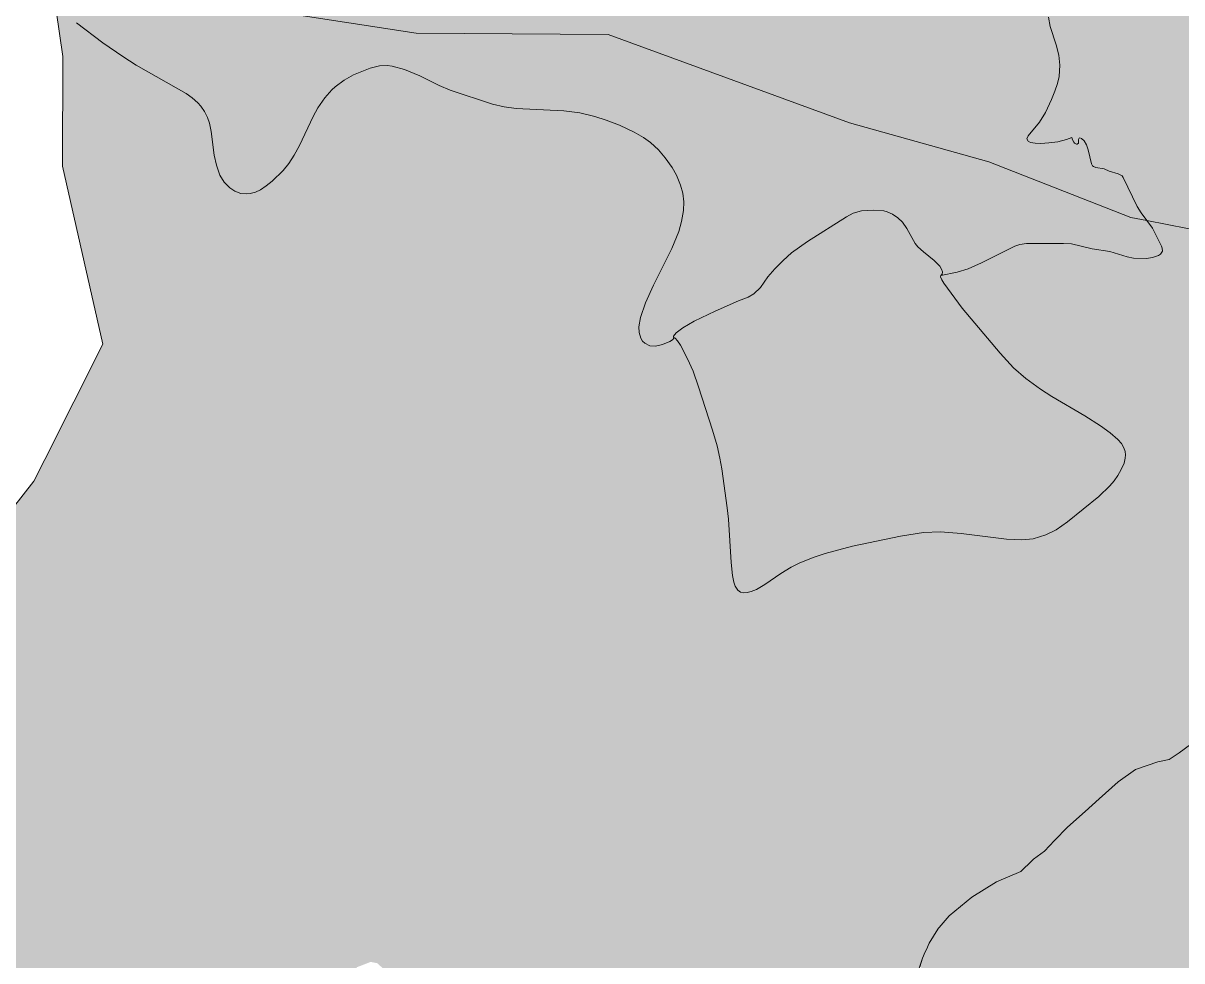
# Model space of a CAD drawing. Header units: metres. Extents: x 541853 to 549675, y 1832829 to 1845715.
# Drawn here: x 542778 to 543370, y 1840352 to 1840830 of the extents above; entities that cross this region are included whole.
import ezdxf

# ---------------------------------------------------------------- set-up
doc = ezdxf.new("R2010")
doc.units = ezdxf.units.M
doc.header["$MEASUREMENT"] = 0
doc.layers.add('1', color=7, linetype='Continuous', lineweight=0)

msp = doc.modelspace()

# ---------------------------------------------------------------- hatches: boundary and pattern name
at = {"layer": '1', "linetype": 'Continuous', "lineweight": 0}
for color, points in [(92, [(543352.17, 1840729.59), (543343.89, 1840731.195), (543271.47, 1840759.665), (543200.28, 1840779.525), (543077.04, 1840824.555), (542979, 1840825.17), (542910.3, 1840835.775), (542852.13, 1840901.085), (542799.84, 1840943.955), (542820.12, 1840988.175), (542824.68, 1840990.965), (542845.29, 1841003.565), (542846.94, 1841004.585), (542847.57, 1841004.945), (542848.14, 1841005.305), (542876.76, 1841022.795), (542911.23, 1841043.885), (542928.21, 1841054.265), (542944.08, 1841063.955), (542989.05, 1841022.195), (543032.19, 1840982.115), (543078.99, 1840964.82), (543193.53, 1840922.52), (543248.13, 1840895.445), (543258.42, 1840898.07), (543301.71, 1840909.11), (543333.84, 1840896.195), (543328.2, 1840879.17), (543324.06, 1840868.865), (543322.41, 1840865.415), (543321.03, 1840863.225), (543318.18, 1840859.73), (543308.67, 1840850.1), (543306.24, 1840847.25), (543304.5, 1840844.55), (543303, 1840841.325), (543302.04, 1840837.575), (543301.98, 1840833.405), (543302.82, 1840828.695), (543305.85, 1840819.275), (543307.2, 1840813.935), (543307.71, 1840808.865), (543307.29, 1840803.15), (543306.48, 1840799.565), (543305.19, 1840795.605), (543303.48, 1840791.315), (543300.45, 1840784.76), (543297.39, 1840779.855), (543291.45, 1840772.895), (543290.88, 1840771.335), (543291.57, 1840770.15), (543292.74, 1840769.535), (543295.05, 1840769.085), (543297.99, 1840768.965), (543302.07, 1840769.205), (543306.63, 1840769.85), (543311.16, 1840770.9), (543313.89, 1840771.995), (543314.13, 1840770.735), (543314.79, 1840769.565), (543315.21, 1840769.055), (543316.2, 1840768.545), (543316.62, 1840768.575), (543317.16, 1840769.175), (543317.22, 1840770.99), (543317.61, 1840771.665), (543317.94, 1840771.77), (543318.81, 1840771.5), (543320.19, 1840770.225), (543321.36, 1840768.245), (543322.23, 1840765.785), (543323.79, 1840758.645), (543324.39, 1840757.55), (543324.87, 1840757.175), (543326.01, 1840756.755), (543330.39, 1840755.96), (543332.94, 1840754.82), (543337.41, 1840753.515), (543339.45, 1840752.42), (543339.99, 1840751.55), (543347.19, 1840736.745), (543349.26, 1840733.505)]), (92, [(543101.28, 1840665.585), (543098.34, 1840665.795), (543095.73, 1840667.025), (543094.59, 1840668.165), (543093.69, 1840669.605), (543092.91, 1840672.455), (543092.79, 1840675.425), (543093.57, 1840680.225), (543096.18, 1840687.68), (543100.26, 1840696.65), (543109.59, 1840715.325), (543113.1, 1840723.98), (543114.57, 1840729.215), (543115.59, 1840734.78), (543115.8, 1840739.22), (543115.23, 1840743.54), (543114, 1840747.725), (543111.9, 1840752.735), (543109.68, 1840756.665), (543106.17, 1840761.69), (543102.72, 1840765.725), (543098.76, 1840769.43), (543095.1, 1840772.085), (543090.42, 1840774.755), (543082.86, 1840778.28), (543076.02, 1840780.875), (543070.29, 1840782.675), (543062.64, 1840784.535), (543054.48, 1840785.615), (543030.12, 1840786.845), (543024.03, 1840787.67), (543018.03, 1840789.035), (542996.4, 1840796.19), (542990.88, 1840798.53), (542980.92, 1840803.525), (542973.06, 1840806.735), (542966.73, 1840808.4), (542964.33, 1840808.67), (542960.4, 1840808.535), (542955.57, 1840807.44), (542947.05, 1840804.035), (542942.37, 1840801.305), (542937.78, 1840797.915), (542936.01, 1840796.325), (542932.41, 1840792.305), (542928.9, 1840787.16), (542926.44, 1840782.735), (542919.51, 1840767.975), (542916.75, 1840762.905), (542914.08, 1840758.81), (542911.2, 1840755.21), (542905.47, 1840749.72), (542902.53, 1840747.335), (542899.62, 1840745.37), (542896.98, 1840744.125), (542894.22, 1840743.42), (542892.27, 1840743.24), (542889.6, 1840743.495), (542886.42, 1840744.62), (542883.93, 1840746.24), (542881.08, 1840749.195), (542878.89, 1840752.795), (542877.18, 1840757.835), (542875.98, 1840763.025), (542874.42, 1840774.995), (542873.49, 1840779.39), (542872.5, 1840782.195), (542870.94, 1840785.345), (542869.14, 1840787.97), (542867.61, 1840789.695), (542864.76, 1840792.185), (542861.61, 1840794.375), (542836.14, 1840808.835), (542829.21, 1840813.245), (542819.01, 1840820.295), (542805.57, 1840830.555), (542799.48, 1840834.83), (542796.75, 1840836.3), (542795.31, 1840836.84), (542784.87, 1840911.33), (542799.84, 1840943.955), (542852.13, 1840901.085), (542910.3, 1840835.775), (542979, 1840825.17), (543077.04, 1840824.555), (543200.28, 1840779.525), (543271.47, 1840759.665), (543343.89, 1840731.195), (543352.17, 1840729.59), (543354.99, 1840725.81), (543359.55, 1840716.615), (543359.97, 1840715.595), (543360.09, 1840714.05), (543359.16, 1840712.52), (543358.02, 1840711.815), (543354.93, 1840710.855), (543351.96, 1840710.33), (543345.36, 1840710.405), (543342, 1840711.125), (543333.21, 1840713.885), (543324.15, 1840715.28), (543313.71, 1840717.74), (543309.54, 1840717.965), (543290.64, 1840717.86), (543287.28, 1840717.335), (543284.7, 1840716.495), (543267.69, 1840708.035), (543260.82, 1840705.05), (543255.36, 1840703.355), (543246.96, 1840701.63), (543247.59, 1840702.275), (543247.71, 1840703.55), (543247.32, 1840704.885), (543246.45, 1840706.31), (543243.54, 1840709.31), (543238.02, 1840713.63), (543235.26, 1840716.15), (543233.88, 1840717.965), (543229.65, 1840725.645), (543227.31, 1840728.75), (543224.94, 1840731.045), (543222.18, 1840732.92), (543219.57, 1840734.09), (543217.89, 1840734.555), (543212.49, 1840734.99), (543206.37, 1840734.6), (543202.2, 1840733.325), (543198.81, 1840731.51), (543178.83, 1840718.955), (543170.7, 1840713.165), (543166.38, 1840709.28), (543162.12, 1840705.005), (543158.64, 1840700.985), (543154.89, 1840695.495), (543151.53, 1840692.195), (543148.62, 1840690.605), (543143.58, 1840688.67), (543131.64, 1840683.405), (543120.99, 1840678.305), (543115.29, 1840674.87), (543111.84, 1840672.305), (543110.43, 1840670.7), (543110.37, 1840670.055), (543110.79, 1840669.875), (543109.86, 1840668.855), (543108.51, 1840667.925), (543104.91, 1840666.365)]), (53, [(543404.04, 1840719.465), (543352.17, 1840729.59), (543349.26, 1840733.505), (543347.19, 1840736.745), (543339.99, 1840751.55), (543339.45, 1840752.42), (543337.41, 1840753.515), (543332.94, 1840754.82), (543330.39, 1840755.96), (543326.01, 1840756.755), (543324.87, 1840757.175), (543324.39, 1840757.55), (543323.79, 1840758.645), (543322.23, 1840765.785), (543321.36, 1840768.245), (543320.19, 1840770.225), (543318.81, 1840771.5), (543317.94, 1840771.77), (543317.61, 1840771.665), (543317.22, 1840770.99), (543317.16, 1840769.175), (543316.62, 1840768.575), (543316.2, 1840768.545), (543315.21, 1840769.055), (543314.79, 1840769.565), (543314.13, 1840770.735), (543313.89, 1840771.995), (543311.16, 1840770.9), (543306.63, 1840769.85), (543302.07, 1840769.205), (543297.99, 1840768.965), (543295.05, 1840769.085), (543292.74, 1840769.535), (543291.57, 1840770.15), (543290.88, 1840771.335), (543291.45, 1840772.895), (543297.39, 1840779.855), (543300.45, 1840784.76), (543303.48, 1840791.315), (543305.19, 1840795.605), (543306.48, 1840799.565), (543307.29, 1840803.15), (543307.71, 1840808.865), (543307.2, 1840813.935), (543305.85, 1840819.275), (543302.82, 1840828.695), (543301.98, 1840833.405), (543302.04, 1840837.575), (543303, 1840841.325), (543304.5, 1840844.55), (543306.24, 1840847.25), (543308.67, 1840850.1), (543318.18, 1840859.73), (543321.03, 1840863.225), (543322.41, 1840865.415), (543324.06, 1840868.865), (543328.2, 1840879.17), (543333.84, 1840896.195), (543349.98, 1840889.7), (543385.35, 1840846.185), (543403.47, 1840775.175), (543401.55, 1840758.48), (543402.06, 1840738.245)]), (251, [(543146.13, 1840539.735), (543144.72, 1840540.095), (543143.34, 1840541.04), (543141.96, 1840543.095), (543141.27, 1840545.165), (543140.55, 1840548.555), (543139.86, 1840555.125), (543138.51, 1840577.355), (543137.91, 1840582.995), (543135.15, 1840602.915), (543134.16, 1840608.375), (543132.66, 1840614.765), (543130.35, 1840622.745), (543123.27, 1840644.795), (543120.42, 1840652.775), (543117.6, 1840659), (543113.94, 1840666.05), (543112.5, 1840668.345), (543111.36, 1840669.635), (543110.79, 1840669.875), (543110.37, 1840670.055), (543110.43, 1840670.7), (543111.84, 1840672.305), (543115.29, 1840674.87), (543120.99, 1840678.305), (543131.64, 1840683.405), (543143.58, 1840688.67), (543148.62, 1840690.605), (543151.53, 1840692.195), (543154.89, 1840695.495), (543158.64, 1840700.985), (543162.12, 1840705.005), (543166.38, 1840709.28), (543170.7, 1840713.165), (543178.83, 1840718.955), (543198.81, 1840731.51), (543202.2, 1840733.325), (543206.37, 1840734.6), (543212.49, 1840734.99), (543217.89, 1840734.555), (543219.57, 1840734.09), (543222.18, 1840732.92), (543224.94, 1840731.045), (543227.31, 1840728.75), (543229.65, 1840725.645), (543233.88, 1840717.965), (543235.26, 1840716.15), (543238.02, 1840713.63), (543243.54, 1840709.31), (543246.45, 1840706.31), (543247.32, 1840704.885), (543247.71, 1840703.55), (543247.59, 1840702.275), (543246.96, 1840701.63), (543246.84, 1840700.985), (543247.41, 1840699.395), (543248.4, 1840697.715), (543257.85, 1840684.905), (543277.17, 1840661.94), (543284.07, 1840654.53), (543290.4, 1840648.965), (543297.75, 1840643.67), (543303.66, 1840639.86), (543320.52, 1840630.02), (543328.53, 1840624.845), (543333.36, 1840621.245), (543337.38, 1840617.885), (543339.18, 1840615.875), (543340.41, 1840613.73), (543341.01, 1840611.795), (543341.22, 1840610.145), (543341.13, 1840608.405), (543340.5, 1840605.885), (543339, 1840602.57), (543337.26, 1840599.555), (543335.46, 1840596.915), (543333.27, 1840594.32), (543327.69, 1840588.92), (543311.67, 1840575.93), (543305.76, 1840571.88), (543300.51, 1840569.285), (543294.09, 1840567.305), (543288.3, 1840566.705), (543280.5, 1840567.08), (543257.28, 1840570.05), (543246.78, 1840570.86), (543238.05, 1840570.41), (543226.35, 1840568.595), (543201.84, 1840563.495), (543187.89, 1840559.745), (543181.68, 1840557.765), (543174.6, 1840554.885), (543170.52, 1840552.785), (543165.24, 1840549.62), (543157.11, 1840543.98), (543152.76, 1840541.385), (543150.12, 1840540.29), (543148.02, 1840539.795)]), (31, [(543453, 1840120.995), (543437.01, 1840123.62), (543417.66, 1840125.375), (543405.57, 1840125.375), (543407.16, 1840128.915), (543409.92, 1840132.71), (543414.39, 1840137.21), (543419.58, 1840141.065), (543423.96, 1840143.375), (543425.04, 1840143.42), (543425.1, 1840144.515), (543415.53, 1840146.96), (543434.94, 1840158.66), (543447.45, 1840170.645), (543463.62, 1840176.375), (543483.42, 1840175.34), (543495.93, 1840178.985), (543435.45, 1840226.94), (543365.61, 1840266.555), (543327.03, 1840304.085), (543257.19, 1840333.275), (543236.19, 1840348.92), (543237.54, 1840353.27), (543239.01, 1840356.555), (543239.55, 1840357.77), (543240.96, 1840360.905), (543245.37, 1840368.135), (543245.82, 1840368.66), (543246.03, 1840368.9), (543251.13, 1840374.855), (543262.71, 1840384.41), (543275.31, 1840392.21), (543287.85, 1840397.535), (543293.49, 1840403.145), (543293.73, 1840403.37), (543294.24, 1840403.76), (543299.79, 1840407.945), (543304.92, 1840413.315), (543311.58, 1840420.17), (543320.58, 1840428.135), (543327.81, 1840434.675), (543337.5, 1840443.195), (543346.41, 1840449.495), (543357.72, 1840453.53), (543363.45, 1840454.7), (543368.67, 1840457.985), (543374.37, 1840462.23), (543384.93, 1840468.59), (543399.36, 1840474.935), (543400.2, 1840475.31), (543411.51, 1840482.135), (543417.84, 1840486.845), (543421.71, 1840493.865), (543422.01, 1840498.995), (543422.34, 1840503.945), (543424.17, 1840519.89), (543425.82, 1840531.98), (543426.39, 1840539.615), (543427.14, 1840549.665), (543429.39, 1840568.895), (543430.86, 1840576.545), (543431.55, 1840580.07), (543433.41, 1840585.905), (543434.13, 1840588.215), (543437.43, 1840592.61), (543443.73, 1840596.93), (543452.28, 1840599.36), (543464.07, 1840600.23), (543479.76, 1840599.105), (543499.98, 1840595.025), (543510.18, 1840592.505), (543514.56, 1840591.425), (543533.7, 1840584.57), (543552.18, 1840579.23), (543552.66, 1840579.095), (543556.56, 1840577.955), (543559.68, 1840577.055), (543563.52, 1840576.8), (543574.53, 1840576.065), (543583.01, 1840577.223), (543539.31, 1840539.06), (543512.1, 1840390.68), (543653.58, 1840351.935), (543712.53, 1840340.34), (543822.45, 1840360.095), (543916.68, 1840387.605), (543975.33, 1840435.5), (543973.98, 1840433.235), (543970.95, 1840427.22), (543966.18, 1840416.705), (543956.43, 1840393.77), (543948.54, 1840374.27), (543938.25, 1840351.695), (543936.12, 1840345.62), (543934.83, 1840338.705), (543934.53, 1840332.855), (543934.95, 1840324.44), (543936.03, 1840317.225), (543937.14, 1840312.275), (543928.68, 1840310.385), (543902.46, 1840301.01), (543895.8, 1840298.64), (543871.17, 1840287.48), (543849.45, 1840275.735), (543831.27, 1840264.59), (543792, 1840242), (543770.85, 1840246.935), (543743.28, 1840247.505), (543720.96, 1840248.105), (543703.38, 1840248.105), (543685.77, 1840246.935), (543670.86, 1840245.54), (543660.54, 1840244.58), (543635.31, 1840237.53), (543611.25, 1840228.14), (543590.13, 1840218.75), (543571.95, 1840208.175), (543551.4, 1840197.615), (543529.71, 1840181.76), (543510.93, 1840167.675), (543495.66, 1840152.405), (543485.7, 1840141.26)])]:
    msp.add_hatch(color=color, dxfattribs=at).paths.add_polyline_path(points)
h = msp.add_hatch(dxfattribs=at)
h.set_pattern_fill('ANSI33', color=188, scale=10, style=0)
h.paths.add_polyline_path([(542723.85, 1839830.835), (542723.16, 1839837.675), (542719.86, 1839841.935), (542717.04, 1839843.495), (542711.79, 1839846.36), (542701.92, 1839851.325), (542695.68, 1839856.155), (542689.38, 1839861.57), (542683.92, 1839867.18), (542668.62, 1839879.075), (542660.97, 1839884.505), (542654.64, 1839888.765), (542647.65, 1839893.7), (542639.25, 1839899.895), (542630.73, 1839904.635), (542626.2, 1839906.51), (542626.17, 1839906.525), (542624.1, 1839907.38), (542622.39, 1839908.085), (542612.46, 1839910.005), (542611.95, 1839910.11), (542601.87, 1839912.18), (542594.55, 1839914.505), (542594.52, 1839914.52), (542594.01, 1839915.045), (542589.3, 1839919.755), (542583.75, 1839933.735), (542581.17, 1839942.855), (542568.33, 1839997.56), (542560.83, 1840012.53), (542552.19, 1840028.415), (542542.56, 1840040.64), (542530.38, 1840050.465), (542516.85, 1840058.1), (542460.33, 1840074.285), (542444.91, 1840076.46), (542428.38, 1840076.775), (542412.3, 1840077.24), (542401.14, 1840081.845), (542392.08, 1840088.055), (542387.7, 1840095.705), (542386.44, 1840105.83), (542392.53, 1840121.94), (542397.03, 1840131.645), (542400.27, 1840139.955), (542402.58, 1840149.015), (542401.32, 1840158.96), (542396.28, 1840169.67), (542388.9, 1840176.75), (542378.4, 1840183.905), (542369.13, 1840190.1), (542362.44, 1840196.505), (542359.71, 1840205.4), (542349.15, 1840233.435), (542347.32, 1840244.16), (542349.54, 1840255.305), (542355.78, 1840266.375), (542364.3, 1840276.875), (542372.04, 1840285.74), (542378.4, 1840295.88), (542381.25, 1840308.9), (542382.87, 1840330.35), (542379.3, 1840345.155), (542369.73, 1840358.355), (542357.31, 1840367.85), (542342.4, 1840378.935), (542341.68, 1840379.46), (542412.42, 1840387.77), (542484.78, 1840408.86), (542531.49, 1840422.465), (542560.05, 1840426.47), (542629.47, 1840436.205), (542734.74, 1840533.84), (542783.91, 1840596.675), (542789.49, 1840607.73), (542819.1, 1840666.515), (542809.53, 1840708.635), (542798.4, 1840757.46), (542798.58, 1840813.395), (542795.31, 1840836.84), (542796.75, 1840836.3), (542799.48, 1840834.83), (542805.57, 1840830.555), (542819.01, 1840820.295), (542829.21, 1840813.245), (542836.14, 1840808.835), (542861.61, 1840794.375), (542864.76, 1840792.185), (542867.61, 1840789.695), (542869.14, 1840787.97), (542870.94, 1840785.345), (542872.5, 1840782.195), (542873.49, 1840779.39), (542874.42, 1840774.995), (542875.98, 1840763.025), (542877.18, 1840757.835), (542878.89, 1840752.795), (542881.08, 1840749.195), (542883.93, 1840746.24), (542886.42, 1840744.62), (542889.6, 1840743.495), (542892.27, 1840743.24), (542894.22, 1840743.42), (542896.98, 1840744.125), (542899.62, 1840745.37), (542902.53, 1840747.335), (542905.47, 1840749.72), (542911.2, 1840755.21), (542914.08, 1840758.81), (542916.75, 1840762.905), (542919.51, 1840767.975), (542926.44, 1840782.735), (542928.9, 1840787.16), (542932.41, 1840792.305), (542936.01, 1840796.325), (542937.78, 1840797.915), (542942.37, 1840801.305), (542947.05, 1840804.035), (542955.57, 1840807.44), (542960.4, 1840808.535), (542964.33, 1840808.67), (542966.73, 1840808.4), (542973.06, 1840806.735), (542980.92, 1840803.525), (542990.88, 1840798.53), (542996.4, 1840796.19), (543018.03, 1840789.035), (543024.03, 1840787.67), (543030.12, 1840786.845), (543054.48, 1840785.615), (543062.64, 1840784.535), (543070.29, 1840782.675), (543076.02, 1840780.875), (543082.86, 1840778.28), (543090.42, 1840774.755), (543095.1, 1840772.085), (543098.76, 1840769.43), (543102.72, 1840765.725), (543106.17, 1840761.69), (543109.68, 1840756.665), (543111.9, 1840752.735), (543114, 1840747.725), (543115.23, 1840743.54), (543115.8, 1840739.22), (543115.59, 1840734.78), (543114.57, 1840729.215), (543113.1, 1840723.98), (543109.59, 1840715.325), (543100.26, 1840696.65), (543096.18, 1840687.68), (543093.57, 1840680.225), (543092.79, 1840675.425), (543092.91, 1840672.455), (543093.69, 1840669.605), (543094.59, 1840668.165), (543095.73, 1840667.025), (543098.34, 1840665.795), (543101.28, 1840665.585), (543104.91, 1840666.365), (543108.51, 1840667.925), (543109.86, 1840668.855), (543110.79, 1840669.875), (543111.36, 1840669.635), (543112.5, 1840668.345), (543113.94, 1840666.05), (543117.6, 1840659), (543120.42, 1840652.775), (543123.27, 1840644.795), (543130.35, 1840622.745), (543132.66, 1840614.765), (543134.16, 1840608.375), (543135.15, 1840602.915), (543137.91, 1840582.995), (543138.51, 1840577.355), (543139.86, 1840555.125), (543140.55, 1840548.555), (543141.27, 1840545.165), (543141.96, 1840543.095), (543143.34, 1840541.04), (543144.72, 1840540.095), (543146.13, 1840539.735), (543148.02, 1840539.795), (543150.12, 1840540.29), (543152.76, 1840541.385), (543157.11, 1840543.98), (543165.24, 1840549.62), (543170.52, 1840552.785), (543174.6, 1840554.885), (543181.68, 1840557.765), (543187.89, 1840559.745), (543201.84, 1840563.495), (543226.35, 1840568.595), (543238.05, 1840570.41), (543246.78, 1840570.86), (543257.28, 1840570.05), (543280.5, 1840567.08), (543288.3, 1840566.705), (543294.09, 1840567.305), (543300.51, 1840569.285), (543305.76, 1840571.88), (543311.67, 1840575.93), (543327.69, 1840588.92), (543333.27, 1840594.32), (543335.46, 1840596.915), (543337.26, 1840599.555), (543339, 1840602.57), (543340.5, 1840605.885), (543341.13, 1840608.405), (543341.22, 1840610.145), (543341.01, 1840611.795), (543340.41, 1840613.73), (543339.18, 1840615.875), (543337.38, 1840617.885), (543333.36, 1840621.245), (543328.53, 1840624.845), (543320.52, 1840630.02), (543303.66, 1840639.86), (543297.75, 1840643.67), (543290.4, 1840648.965), (543284.07, 1840654.53), (543277.17, 1840661.94), (543257.85, 1840684.905), (543248.4, 1840697.715), (543247.41, 1840699.395), (543246.84, 1840700.985), (543246.96, 1840701.63), (543255.36, 1840703.355), (543260.82, 1840705.05), (543267.69, 1840708.035), (543284.7, 1840716.495), (543287.28, 1840717.335), (543290.64, 1840717.86), (543309.54, 1840717.965), (543313.71, 1840717.74), (543324.15, 1840715.28), (543333.21, 1840713.885), (543342, 1840711.125), (543345.36, 1840710.405), (543351.96, 1840710.33), (543354.93, 1840710.855), (543358.02, 1840711.815), (543359.16, 1840712.52), (543360.09, 1840714.05), (543359.97, 1840715.595), (543359.55, 1840716.615), (543354.99, 1840725.81), (543352.17, 1840729.59), (543404.04, 1840719.465), (543413.64, 1840695.435), (543417.78, 1840687.005), (543422.73, 1840678.29), (543427.23, 1840668.615), (543431.49, 1840657.8), (543436.44, 1840643.235), (543440.67, 1840628.235), (543440.73, 1840616.16), (543440.58, 1840602.945), (543437.43, 1840592.625), (543437.4, 1840592.61), (543434.13, 1840588.215), (543433.41, 1840585.905), (543431.55, 1840580.07), (543430.86, 1840576.545), (543429.39, 1840568.895), (543427.14, 1840549.665), (543426.39, 1840539.615), (543425.82, 1840531.98), (543424.17, 1840519.89), (543422.34, 1840503.945), (543422.01, 1840498.995), (543421.71, 1840493.865), (543417.84, 1840486.845), (543411.51, 1840482.135), (543400.2, 1840475.31), (543399.36, 1840474.935), (543384.93, 1840468.59), (543374.37, 1840462.23), (543368.67, 1840457.985), (543363.45, 1840454.7), (543357.72, 1840453.53), (543346.41, 1840449.495), (543337.5, 1840443.195), (543327.81, 1840434.675), (543320.58, 1840428.135), (543311.58, 1840420.17), (543304.92, 1840413.315), (543299.79, 1840407.945), (543294.24, 1840403.76), (543293.73, 1840403.37), (543293.49, 1840403.145), (543287.85, 1840397.535), (543275.31, 1840392.21), (543262.71, 1840384.41), (543251.13, 1840374.855), (543246.03, 1840368.9), (543245.82, 1840368.66), (543245.37, 1840368.135), (543240.96, 1840360.905), (543239.55, 1840357.77), (543239.01, 1840356.555), (543237.54, 1840353.27), (543235.95, 1840348.125), (543235.02, 1840342.155), (543235.02, 1840336.305), (543233.67, 1840332.99), (543230.43, 1840325.055), (543229.68, 1840318.44), (543227.94, 1840311.915), (543224.94, 1840305.84), (543221.07, 1840300.71), (543214.92, 1840294.68), (543205.92, 1840287.555), (543201.75, 1840284.93), (543197.34, 1840282.875), (543193.89, 1840281.705), (543188.85, 1840281.075), (543184.47, 1840282.47), (543178.83, 1840285.665), (543174.6, 1840288.965), (543169.2, 1840293.555), (543162.21, 1840305.66), (543153.39, 1840308.525), (543153.36, 1840308.525), (543147.72, 1840308.27), (543136.35, 1840307.895), (543134.28, 1840307.775), (543125.4, 1840307.205), (543120.6, 1840307.805), (543107.25, 1840309.455), (543098.46, 1840312.02), (543093.3, 1840313.775), (543082.35, 1840315.77), (543075.06, 1840317.225), (543054.78, 1840319.31), (543042.3, 1840319.58), (543030.12, 1840320.465), (543027.54, 1840320.66), (543018.9, 1840321.11), (543014.1, 1840321.365), (543013.08, 1840321.53), (543011.01, 1840321.875), (543008.67, 1840322.265), (542995.98, 1840324.395), (542995.95, 1840324.395), (542983.26, 1840326.465), (542978.67, 1840329.735), (542974.02, 1840334.64), (542966.22, 1840344.285), (542959.2, 1840350.72), (542955.84, 1840351.395), (542948.85, 1840348.695), (542945.94, 1840344.12), (542943.24, 1840336.455), (542942.4, 1840327.035), (542940.42, 1840313.655), (542932.89, 1840298.31), (542927.79, 1840289.34), (542920.68, 1840283.655), (542914.23, 1840277.235), (542906.01, 1840269.585), (542899.11, 1840264.14), (542893.35, 1840260.345), (542887.92, 1840255.905), (542883.6, 1840250.865), (542880.03, 1840244.565), (542879.61, 1840234.755), (542900.34, 1840223.835), (542904.33, 1840222.875), (542909.31, 1840221.66), (542920.02, 1840218.12), (542925.66, 1840213.35), (542928.87, 1840204.44), (542928.9, 1840194.015), (542925.9, 1840178.325), (542920.86, 1840164.645), (542915.85, 1840151.325), (542910.81, 1840136.97), (542903.91, 1840120.725), (542897.73, 1840107.795), (542888.88, 1840095.045), (542876.82, 1840076.805), (542868.54, 1840064.97), (542864.16, 1840057.59), (542861.16, 1840054.065), (542857.74, 1840050.045), (542850.42, 1840042.515), (542845.08, 1840037.07), (542842.71, 1840034.655), (542842.68, 1840034.64), (542837.91, 1840028.505), (542832, 1840021.08), (542825.97, 1840013.64), (542820.48, 1840005.9), (542814.69, 1839997.065), (542808.54, 1839986.1), (542804.76, 1839977.82), (542800.8, 1839967.035), (542798.7, 1839962.055), (542798.01, 1839960.39), (542794.47, 1839952.755), (542789.55, 1839942.975), (542785.26, 1839933.51), (542777.79, 1839916.89), (542773.2, 1839907.395), (542768.46, 1839897.855), (542763.66, 1839889.455), (542757.75, 1839878.445), (542753.4, 1839870.615), (542747.85, 1839861.735), (542742.93, 1839854.895), (542737.59, 1839847.695), (542731.26, 1839839.55)])

# ---------------------------------------------------------------- linework, layer by layer
at = {"layer": '1', "color": 7, "linetype": 'Continuous', "lineweight": 0, "flags": 128}
for points in [[(542734.74, 1840533.84), (542783.91, 1840596.675), (542789.49, 1840607.73), (542819.1, 1840666.515), (542809.53, 1840708.635), (542798.4, 1840757.46), (542798.58, 1840813.395), (542795.31, 1840836.84)], [(542910.3, 1840835.775), (542979, 1840825.17), (543077.04, 1840824.555), (543200.28, 1840779.525), (543271.47, 1840759.665), (543343.89, 1840731.195), (543352.17, 1840729.59), (543354.99, 1840725.81), (543359.55, 1840716.615), (543359.97, 1840715.595), (543360.09, 1840714.05), (543359.16, 1840712.52), (543358.02, 1840711.815), (543354.93, 1840710.855), (543351.96, 1840710.33), (543345.36, 1840710.405), (543342, 1840711.125), (543333.21, 1840713.885), (543324.15, 1840715.28), (543313.71, 1840717.74), (543309.54, 1840717.965), (543290.64, 1840717.86), (543287.28, 1840717.335), (543284.7, 1840716.495), (543267.69, 1840708.035), (543260.82, 1840705.05), (543255.36, 1840703.355), (543246.96, 1840701.63), (543247.59, 1840702.275), (543247.71, 1840703.55), (543247.32, 1840704.885), (543246.45, 1840706.31), (543243.54, 1840709.31), (543238.02, 1840713.63), (543235.26, 1840716.15), (543233.88, 1840717.965), (543229.65, 1840725.645), (543227.31, 1840728.75), (543224.94, 1840731.045), (543222.18, 1840732.92), (543219.57, 1840734.09), (543217.89, 1840734.555), (543212.49, 1840734.99), (543206.37, 1840734.6), (543202.2, 1840733.325), (543198.81, 1840731.51), (543178.83, 1840718.955), (543170.7, 1840713.165), (543166.38, 1840709.28), (543162.12, 1840705.005), (543158.64, 1840700.985), (543154.89, 1840695.495), (543151.53, 1840692.195), (543148.62, 1840690.605), (543143.58, 1840688.67), (543131.64, 1840683.405), (543120.99, 1840678.305), (543115.29, 1840674.87), (543111.84, 1840672.305), (543110.43, 1840670.7), (543110.37, 1840670.055), (543110.79, 1840669.875), (543109.86, 1840668.855), (543108.51, 1840667.925), (543104.91, 1840666.365), (543101.28, 1840665.585), (543098.34, 1840665.795), (543095.73, 1840667.025), (543094.59, 1840668.165), (543093.69, 1840669.605), (543092.91, 1840672.455), (543092.79, 1840675.425), (543093.57, 1840680.225), (543096.18, 1840687.68), (543100.26, 1840696.65), (543109.59, 1840715.325), (543113.1, 1840723.98), (543114.57, 1840729.215), (543115.59, 1840734.78), (543115.8, 1840739.22), (543115.23, 1840743.54), (543114, 1840747.725), (543111.9, 1840752.735), (543109.68, 1840756.665), (543106.17, 1840761.69), (543102.72, 1840765.725), (543098.76, 1840769.43), (543095.1, 1840772.085), (543090.42, 1840774.755), (543082.86, 1840778.28), (543076.02, 1840780.875), (543070.29, 1840782.675), (543062.64, 1840784.535), (543054.48, 1840785.615), (543030.12, 1840786.845), (543024.03, 1840787.67), (543018.03, 1840789.035), (542996.4, 1840796.19), (542990.88, 1840798.53), (542980.92, 1840803.525), (542973.06, 1840806.735), (542966.73, 1840808.4), (542964.33, 1840808.67), (542960.4, 1840808.535), (542955.57, 1840807.44), (542947.05, 1840804.035), (542942.37, 1840801.305), (542937.78, 1840797.915), (542936.01, 1840796.325), (542932.41, 1840792.305), (542928.9, 1840787.16), (542926.44, 1840782.735), (542919.51, 1840767.975), (542916.75, 1840762.905), (542914.08, 1840758.81), (542911.2, 1840755.21), (542905.47, 1840749.72), (542902.53, 1840747.335), (542899.62, 1840745.37), (542896.98, 1840744.125), (542894.22, 1840743.42), (542892.27, 1840743.24), (542889.6, 1840743.495), (542886.42, 1840744.62), (542883.93, 1840746.24), (542881.08, 1840749.195), (542878.89, 1840752.795), (542877.18, 1840757.835), (542875.98, 1840763.025), (542874.42, 1840774.995), (542873.49, 1840779.39), (542872.5, 1840782.195), (542870.94, 1840785.345), (542869.14, 1840787.97), (542867.61, 1840789.695), (542864.76, 1840792.185), (542861.61, 1840794.375), (542836.14, 1840808.835), (542829.21, 1840813.245), (542819.01, 1840820.295), (542805.57, 1840830.555)], [(543301.98, 1840833.405), (543302.82, 1840828.695), (543305.85, 1840819.275), (543307.2, 1840813.935), (543307.71, 1840808.865), (543307.29, 1840803.15), (543306.48, 1840799.565), (543305.19, 1840795.605), (543303.48, 1840791.315), (543300.45, 1840784.76), (543297.39, 1840779.855), (543291.45, 1840772.895), (543290.88, 1840771.335), (543291.57, 1840770.15), (543292.74, 1840769.535), (543295.05, 1840769.085), (543297.99, 1840768.965), (543302.07, 1840769.205), (543306.63, 1840769.85), (543311.16, 1840770.9), (543313.89, 1840771.995), (543314.13, 1840770.735), (543314.79, 1840769.565), (543315.21, 1840769.055), (543316.2, 1840768.545), (543316.62, 1840768.575), (543317.16, 1840769.175), (543317.22, 1840770.99), (543317.61, 1840771.665), (543317.94, 1840771.77), (543318.81, 1840771.5), (543320.19, 1840770.225), (543321.36, 1840768.245), (543322.23, 1840765.785), (543323.79, 1840758.645), (543324.39, 1840757.55), (543324.87, 1840757.175), (543326.01, 1840756.755), (543330.39, 1840755.96), (543332.94, 1840754.82), (543337.41, 1840753.515), (543339.45, 1840752.42), (543339.99, 1840751.55), (543347.19, 1840736.745), (543349.26, 1840733.505), (543352.17, 1840729.59), (543343.89, 1840731.195), (543271.47, 1840759.665), (543200.28, 1840779.525), (543077.04, 1840824.555), (542979, 1840825.17), (542910.3, 1840835.775)], [(543404.04, 1840719.465), (543352.17, 1840729.59), (543349.26, 1840733.505), (543347.19, 1840736.745), (543339.99, 1840751.55), (543339.45, 1840752.42), (543337.41, 1840753.515), (543332.94, 1840754.82), (543330.39, 1840755.96), (543326.01, 1840756.755), (543324.87, 1840757.175), (543324.39, 1840757.55), (543323.79, 1840758.645), (543322.23, 1840765.785), (543321.36, 1840768.245), (543320.19, 1840770.225), (543318.81, 1840771.5), (543317.94, 1840771.77), (543317.61, 1840771.665), (543317.22, 1840770.99), (543317.16, 1840769.175), (543316.62, 1840768.575), (543316.2, 1840768.545), (543315.21, 1840769.055), (543314.79, 1840769.565), (543314.13, 1840770.735), (543313.89, 1840771.995), (543311.16, 1840770.9), (543306.63, 1840769.85), (543302.07, 1840769.205), (543297.99, 1840768.965), (543295.05, 1840769.085), (543292.74, 1840769.535), (543291.57, 1840770.15), (543290.88, 1840771.335), (543291.45, 1840772.895), (543297.39, 1840779.855), (543300.45, 1840784.76), (543303.48, 1840791.315), (543305.19, 1840795.605), (543306.48, 1840799.565), (543307.29, 1840803.15), (543307.71, 1840808.865), (543307.2, 1840813.935), (543305.85, 1840819.275), (543302.82, 1840828.695), (543301.98, 1840833.405)], [(542805.57, 1840830.555), (542819.01, 1840820.295), (542829.21, 1840813.245), (542836.14, 1840808.835), (542861.61, 1840794.375), (542864.76, 1840792.185), (542867.61, 1840789.695), (542869.14, 1840787.97), (542870.94, 1840785.345), (542872.5, 1840782.195), (542873.49, 1840779.39), (542874.42, 1840774.995), (542875.98, 1840763.025), (542877.18, 1840757.835), (542878.89, 1840752.795), (542881.08, 1840749.195), (542883.93, 1840746.24), (542886.42, 1840744.62), (542889.6, 1840743.495), (542892.27, 1840743.24), (542894.22, 1840743.42), (542896.98, 1840744.125), (542899.62, 1840745.37), (542902.53, 1840747.335), (542905.47, 1840749.72), (542911.2, 1840755.21), (542914.08, 1840758.81), (542916.75, 1840762.905), (542919.51, 1840767.975), (542926.44, 1840782.735), (542928.9, 1840787.16), (542932.41, 1840792.305), (542936.01, 1840796.325), (542937.78, 1840797.915), (542942.37, 1840801.305), (542947.05, 1840804.035), (542955.57, 1840807.44), (542960.4, 1840808.535), (542964.33, 1840808.67), (542966.73, 1840808.4), (542973.06, 1840806.735), (542980.92, 1840803.525), (542990.88, 1840798.53), (542996.4, 1840796.19), (543018.03, 1840789.035), (543024.03, 1840787.67), (543030.12, 1840786.845), (543054.48, 1840785.615), (543062.64, 1840784.535), (543070.29, 1840782.675), (543076.02, 1840780.875), (543082.86, 1840778.28), (543090.42, 1840774.755), (543095.1, 1840772.085), (543098.76, 1840769.43), (543102.72, 1840765.725), (543106.17, 1840761.69), (543109.68, 1840756.665), (543111.9, 1840752.735), (543114, 1840747.725), (543115.23, 1840743.54), (543115.8, 1840739.22), (543115.59, 1840734.78), (543114.57, 1840729.215), (543113.1, 1840723.98), (543109.59, 1840715.325), (543100.26, 1840696.65), (543096.18, 1840687.68), (543093.57, 1840680.225), (543092.79, 1840675.425), (543092.91, 1840672.455), (543093.69, 1840669.605), (543094.59, 1840668.165), (543095.73, 1840667.025), (543098.34, 1840665.795), (543101.28, 1840665.585), (543104.91, 1840666.365), (543108.51, 1840667.925), (543109.86, 1840668.855), (543110.79, 1840669.875), (543111.36, 1840669.635), (543112.5, 1840668.345), (543113.94, 1840666.05), (543117.6, 1840659), (543120.42, 1840652.775), (543123.27, 1840644.795), (543130.35, 1840622.745), (543132.66, 1840614.765), (543134.16, 1840608.375), (543135.15, 1840602.915), (543137.91, 1840582.995), (543138.51, 1840577.355), (543139.86, 1840555.125), (543140.55, 1840548.555), (543141.27, 1840545.165), (543141.96, 1840543.095), (543143.34, 1840541.04), (543144.72, 1840540.095), (543146.13, 1840539.735), (543148.02, 1840539.795), (543150.12, 1840540.29), (543152.76, 1840541.385), (543157.11, 1840543.98), (543165.24, 1840549.62), (543170.52, 1840552.785), (543174.6, 1840554.885), (543181.68, 1840557.765), (543187.89, 1840559.745), (543201.84, 1840563.495), (543226.35, 1840568.595), (543238.05, 1840570.41), (543246.78, 1840570.86), (543257.28, 1840570.05), (543280.5, 1840567.08), (543288.3, 1840566.705), (543294.09, 1840567.305), (543300.51, 1840569.285), (543305.76, 1840571.88), (543311.67, 1840575.93), (543327.69, 1840588.92), (543333.27, 1840594.32), (543335.46, 1840596.915), (543337.26, 1840599.555), (543339, 1840602.57), (543340.5, 1840605.885), (543341.13, 1840608.405), (543341.22, 1840610.145), (543341.01, 1840611.795), (543340.41, 1840613.73), (543339.18, 1840615.875), (543337.38, 1840617.885), (543333.36, 1840621.245), (543328.53, 1840624.845), (543320.52, 1840630.02), (543303.66, 1840639.86), (543297.75, 1840643.67), (543290.4, 1840648.965), (543284.07, 1840654.53), (543277.17, 1840661.94), (543257.85, 1840684.905), (543248.4, 1840697.715), (543247.41, 1840699.395), (543246.84, 1840700.985), (543246.96, 1840701.63), (543255.36, 1840703.355), (543260.82, 1840705.05), (543267.69, 1840708.035), (543284.7, 1840716.495), (543287.28, 1840717.335), (543290.64, 1840717.86), (543309.54, 1840717.965), (543313.71, 1840717.74), (543324.15, 1840715.28), (543333.21, 1840713.885), (543342, 1840711.125), (543345.36, 1840710.405), (543351.96, 1840710.33), (543354.93, 1840710.855), (543358.02, 1840711.815), (543359.16, 1840712.52), (543360.09, 1840714.05), (543359.97, 1840715.595), (543359.55, 1840716.615), (543354.99, 1840725.81), (543352.17, 1840729.59), (543404.04, 1840719.465)], [(543374.37, 1840462.23), (543368.67, 1840457.985), (543363.45, 1840454.7), (543357.72, 1840453.53), (543346.41, 1840449.495), (543337.5, 1840443.195), (543327.81, 1840434.675), (543320.58, 1840428.135), (543311.58, 1840420.17), (543304.92, 1840413.315), (543299.79, 1840407.945), (543294.24, 1840403.76), (543293.73, 1840403.37), (543293.49, 1840403.145), (543287.85, 1840397.535), (543275.31, 1840392.21), (543262.71, 1840384.41), (543251.13, 1840374.855), (543246.03, 1840368.9), (543245.82, 1840368.66), (543245.37, 1840368.135), (543240.96, 1840360.905), (543239.55, 1840357.77), (543239.01, 1840356.555), (543237.54, 1840353.27), (543235.95, 1840348.125)], [(543236.19, 1840348.92), (543237.54, 1840353.27), (543239.01, 1840356.555), (543239.55, 1840357.77), (543240.96, 1840360.905), (543245.37, 1840368.135), (543245.82, 1840368.66), (543246.03, 1840368.9), (543251.13, 1840374.855), (543262.71, 1840384.41), (543275.31, 1840392.21), (543287.85, 1840397.535), (543293.49, 1840403.145), (543293.73, 1840403.37), (543294.24, 1840403.76), (543299.79, 1840407.945), (543304.92, 1840413.315), (543311.58, 1840420.17), (543320.58, 1840428.135), (543327.81, 1840434.675), (543337.5, 1840443.195), (543346.41, 1840449.495), (543357.72, 1840453.53), (543363.45, 1840454.7), (543368.67, 1840457.985), (543374.37, 1840462.23)]]:
    msp.add_lwpolyline(points, dxfattribs=at)
msp.add_lwpolyline([(543246.96, 1840701.63), (543246.84, 1840700.985), (543247.41, 1840699.395), (543248.4, 1840697.715), (543257.85, 1840684.905), (543277.17, 1840661.94), (543284.07, 1840654.53), (543290.4, 1840648.965), (543297.75, 1840643.67), (543303.66, 1840639.86), (543320.52, 1840630.02), (543328.53, 1840624.845), (543333.36, 1840621.245), (543337.38, 1840617.885), (543339.18, 1840615.875), (543340.41, 1840613.73), (543341.01, 1840611.795), (543341.22, 1840610.145), (543341.13, 1840608.405), (543340.5, 1840605.885), (543339, 1840602.57), (543337.26, 1840599.555), (543335.46, 1840596.915), (543333.27, 1840594.32), (543327.69, 1840588.92), (543311.67, 1840575.93), (543305.76, 1840571.88), (543300.51, 1840569.285), (543294.09, 1840567.305), (543288.3, 1840566.705), (543280.5, 1840567.08), (543257.28, 1840570.05), (543246.78, 1840570.86), (543238.05, 1840570.41), (543226.35, 1840568.595), (543201.84, 1840563.495), (543187.89, 1840559.745), (543181.68, 1840557.765), (543174.6, 1840554.885), (543170.52, 1840552.785), (543165.24, 1840549.62), (543157.11, 1840543.98), (543152.76, 1840541.385), (543150.12, 1840540.29), (543148.02, 1840539.795), (543146.13, 1840539.735), (543144.72, 1840540.095), (543143.34, 1840541.04), (543141.96, 1840543.095), (543141.27, 1840545.165), (543140.55, 1840548.555), (543139.86, 1840555.125), (543138.51, 1840577.355), (543137.91, 1840582.995), (543135.15, 1840602.915), (543134.16, 1840608.375), (543132.66, 1840614.765), (543130.35, 1840622.745), (543123.27, 1840644.795), (543120.42, 1840652.775), (543117.6, 1840659), (543113.94, 1840666.05), (543112.5, 1840668.345), (543111.36, 1840669.635), (543110.79, 1840669.875), (543110.37, 1840670.055), (543110.43, 1840670.7), (543111.84, 1840672.305), (543115.29, 1840674.87), (543120.99, 1840678.305), (543131.64, 1840683.405), (543143.58, 1840688.67), (543148.62, 1840690.605), (543151.53, 1840692.195), (543154.89, 1840695.495), (543158.64, 1840700.985), (543162.12, 1840705.005), (543166.38, 1840709.28), (543170.7, 1840713.165), (543178.83, 1840718.955), (543198.81, 1840731.51), (543202.2, 1840733.325), (543206.37, 1840734.6), (543212.49, 1840734.99), (543217.89, 1840734.555), (543219.57, 1840734.09), (543222.18, 1840732.92), (543224.94, 1840731.045), (543227.31, 1840728.75), (543229.65, 1840725.645), (543233.88, 1840717.965), (543235.26, 1840716.15), (543238.02, 1840713.63), (543243.54, 1840709.31), (543246.45, 1840706.31), (543247.32, 1840704.885), (543247.71, 1840703.55), (543247.59, 1840702.275), (543246.96, 1840701.63)], close=True, dxfattribs=at)

doc.saveas('drawing.dxf')
